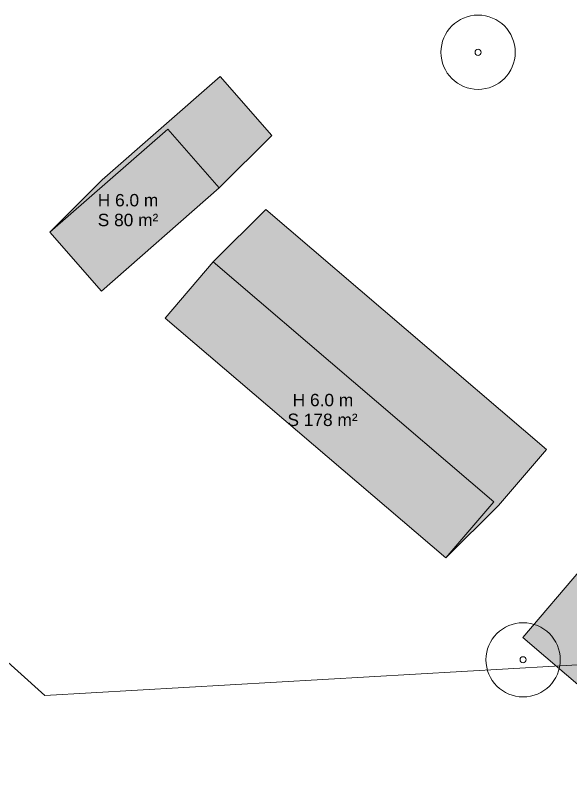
# Model space of a CAD drawing. Header units: metres. Extents: x -3 to 687, y -1 to 1371.
# Drawn here: x 141.7 to 186.6, y 157.5 to 218.6 of the extents above; entities that cross this region are included whole.
import ezdxf

# ---------------------------------------------------------------- set-up
doc = ezdxf.new("R2010")
doc.units = ezdxf.units.M
doc.header["$MEASUREMENT"] = 0
for name, color, linetype, lineweight, true_color in [('TPX_BUILDING_AREAS_TEXT', 7, 'CONTINUOUS', 0, 0x000000), ('TPX_BUILDING_HEIGHTS_TEXT', 7, 'CONTINUOUS', 0, 0x000000), ('TPX_BUILDINGS', 7, 'CONTINUOUS', 0, 0x000000), ('TPX_BUILDINGS_HATCH', 7, 'CONTINUOUS', 0, 0xf0f0f0), ('TPX_BUILDINGS_SHADOWS_HATCH', 7, 'CONTINUOUS', 0, 0x000000), ('TPX_BUILDINGS_SHADOWS_OUTLINES', 7, 'CONTINUOUS', 0, 0x000000), ('TPX_CONTOUR_LINES_5M', 7, 'CONTINUOUS', 0, 0x969696), ('TPX_VEGETATION_TREES_INDIVIDUAL', 7, 'CONTINUOUS', 0, 0x136734)]:
    doc.layers.add(name, color=color, linetype=linetype, lineweight=lineweight, true_color=true_color)
doc.styles.add('TPX_TEXTE', font='arial.ttf')

# ---------------------------------------------------------------- blocks, each defined once
blk = doc.blocks.new('TREETR003_CR030')
at = {"layer": 'TPX_VEGETATION_TREES_INDIVIDUAL'}
for radius in [3, 0.25]:
    blk.add_circle((0, 0, 0.036), radius, dxfattribs=at)

msp = doc.modelspace()

# ---------------------------------------------------------------- hatches: boundary and pattern name
at = {"layer": 'TPX_BUILDINGS_HATCH'}
for points in [[(154.056, 209.354), (144.527, 201.011), (148.703, 196.26), (158.222, 204.592), (154.056, 209.354)], [(157.734, 198.611), (153.851, 194.071), (176.536, 174.699), (180.409, 179.228), (157.734, 198.611)], [(187.576, 173.928), (182.734, 168.255), (204.279, 149.836), (209.121, 155.509), (187.576, 173.928)]]:
    msp.add_hatch(color=256, dxfattribs=at).paths.add_polyline_path(points)
at = {"layer": 'TPX_BUILDINGS_SHADOWS_HATCH'}
for points in [[(148.769, 205.253), (144.527, 201.011), (154.056, 209.354), (158.222, 204.592), (162.465, 208.835), (158.299, 213.596), (148.769, 205.253)], [(161.977, 202.854), (157.734, 198.611), (180.409, 179.228), (176.536, 174.699), (180.778, 178.942), (184.651, 183.471), (161.977, 202.854)]]:
    msp.add_hatch(color=256, dxfattribs=at).paths.add_polyline_path(points)

# ---------------------------------------------------------------- linework, layer by layer
at = {"layer": 'TPX_BUILDINGS', "elevation": 0.042}
for points in [[(154.056, 209.354), (144.527, 201.011), (148.703, 196.26), (158.222, 204.592)], [(157.734, 198.611), (153.851, 194.071), (176.536, 174.699), (180.409, 179.228)], [(187.576, 173.928), (182.734, 168.255), (204.279, 149.836), (209.121, 155.509)]]:
    msp.add_lwpolyline(points, close=True, dxfattribs=at)
at = {"layer": 'TPX_BUILDINGS_SHADOWS_OUTLINES', "elevation": 0.039}
for points in [[(148.769, 205.253), (144.527, 201.011), (154.056, 209.354), (158.222, 204.592), (162.465, 208.835), (158.299, 213.596)], [(161.977, 202.854), (157.734, 198.611), (180.409, 179.228), (176.536, 174.699), (180.778, 178.942), (184.651, 183.471)]]:
    msp.add_lwpolyline(points, close=True, dxfattribs=at)
at = {"layer": 'TPX_CONTOUR_LINES_5M', "elevation": 0.048}
msp.add_lwpolyline([(257.982, 0), (246.138, 106.182), (196.533, 166.593), (144.124, 163.579), (91.715, 210.796), (67.256, 166.858), (77.338, 45.507), (39.307, 35.762), (13.102, 65.481), (0, 65.481)], dxfattribs=at)

# ---------------------------------------------------------------- block references
at = {"layer": 'TPX_VEGETATION_TREES_INDIVIDUAL'}
for p in [(179.132, 215.558, 0.036), (182.768, 166.466, 0.036)]:
    msp.add_blockref('TREETR003_CR030', p, dxfattribs=at)

# ---------------------------------------------------------------- texts
at = {"layer": 'TPX_BUILDING_AREAS_TEXT', "style": 'TPX_TEXTE'}
for s, p in [('S 80 m²', (148.402, 201.505, 0.045)), ('S 178 m²', (163.728, 185.356, 0.045))]:
    msp.add_text(s, height=1, dxfattribs=at).set_placement(p)
at = {"layer": 'TPX_BUILDING_HEIGHTS_TEXT', "style": 'TPX_TEXTE'}
for p in [(148.402, 203.105, 0.045), (164.153, 186.956, 0.045)]:
    msp.add_text('H 6.0 m', height=1, dxfattribs=at).set_placement(p)

doc.saveas('drawing.dxf')
